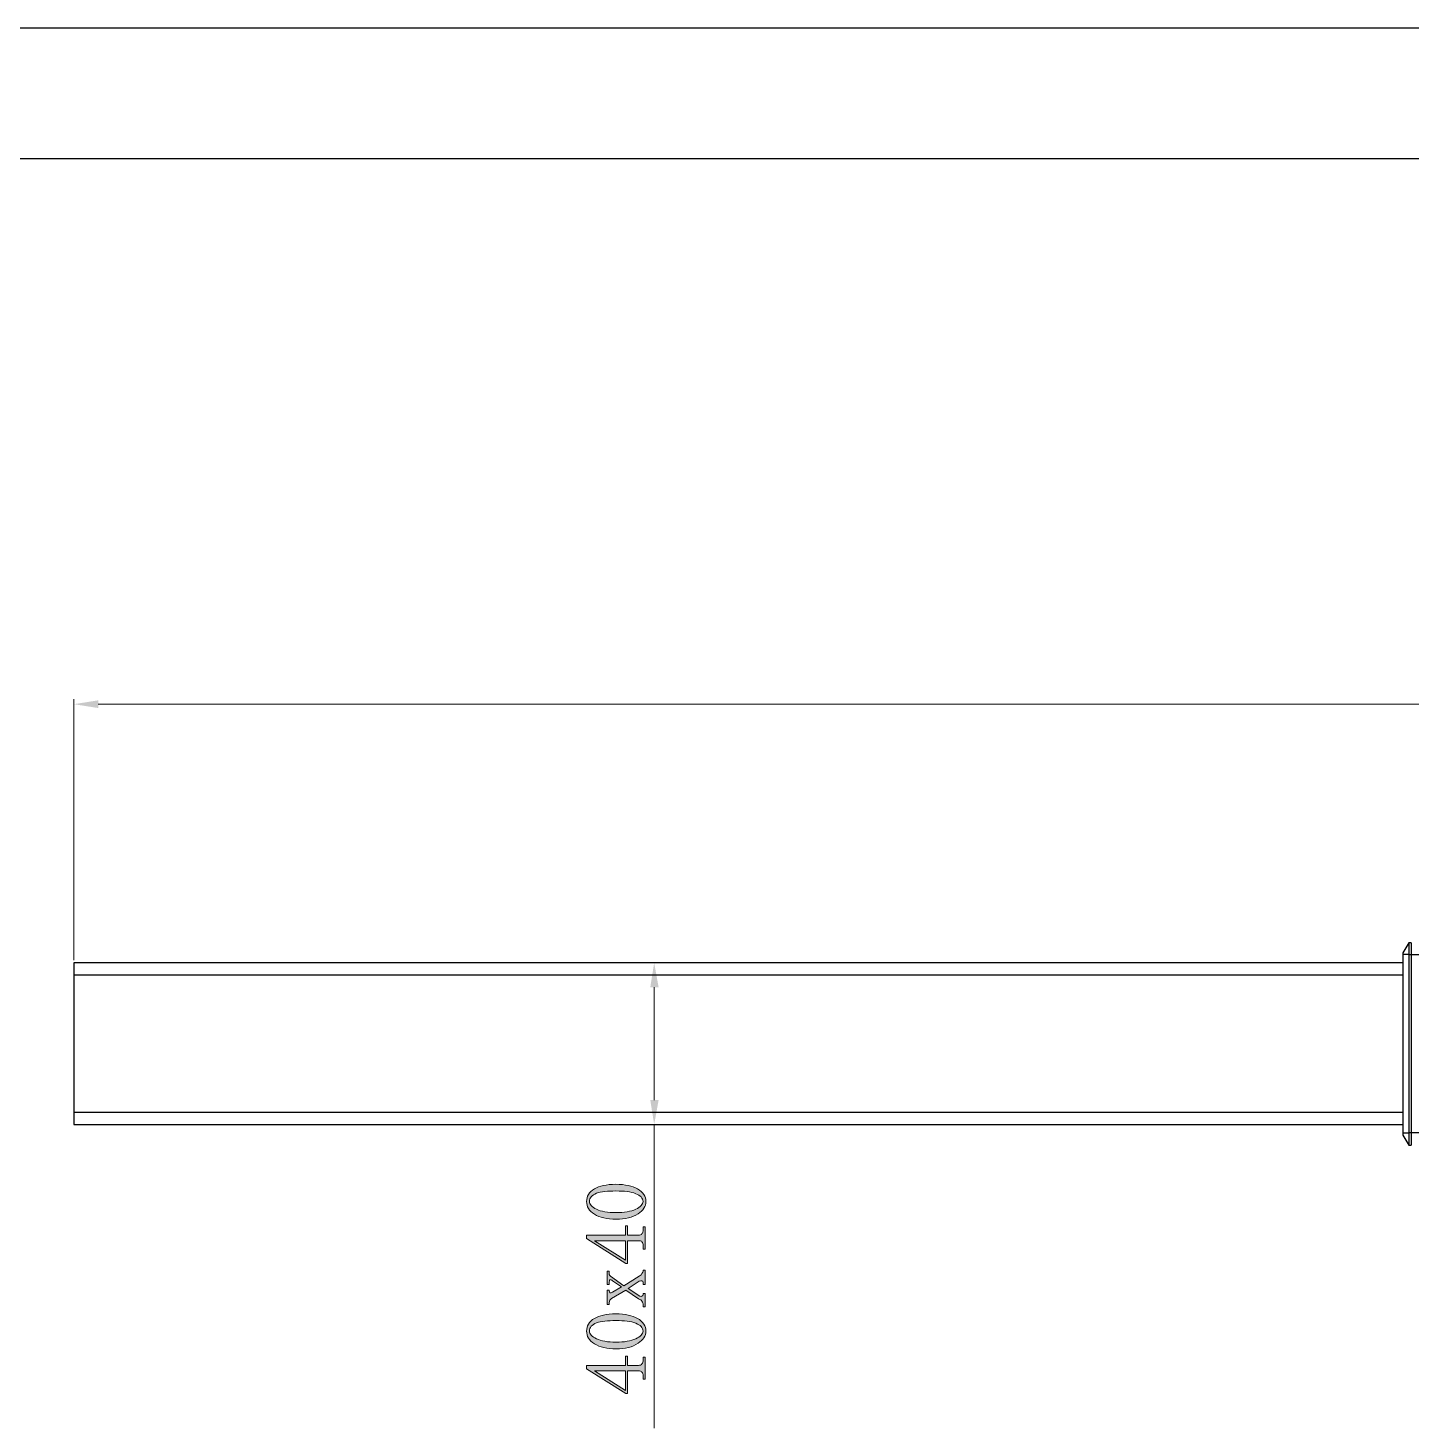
# Model space of a CAD drawing. Header units: millimetres. Extents: x 0 to 297, y 0 to 210.
# Drawn here: x 72.2 to 125, y 156.2 to 209.7 of the extents above; entities that cross this region are included whole.
import ezdxf

# ---------------------------------------------------------------- set-up
doc = ezdxf.new("R2010")
doc.units = ezdxf.units.MM

msp = doc.modelspace()

# ---------------------------------------------------------------- hatches: boundary and pattern name
h = msp.add_hatch(color=7)
h.dxf.hatch_style = 2
h.paths.add_polyline_path([(74.86329, 184.004813), (74.86329, 183.708515), (73.931886, 183.856611)])
h = msp.add_hatch(color=7)
h.dxf.hatch_style = 2
h.paths.add_polyline_path([(95.966386, 173.040515), (96.283886, 173.040515), (96.114588, 173.971813)])
h = msp.add_hatch(color=7)
h.dxf.hatch_style = 2
h.paths.add_polyline_path([(95.966386, 168.722515), (96.283886, 168.722515), (96.114588, 167.791111)])
h = msp.add_hatch(color=7)
edge = h.paths.add_edge_path(flags=0)
edge.add_spline(control_points=[(95.521886, 158.583611), (95.56429, 158.583611), (95.62779, 158.604813), (95.648886, 158.647111), (95.670088, 158.668313), (95.69129, 158.731813), (95.69129, 158.795313), (95.69129, 158.795313), (95.69129, 158.901111), (95.69129, 158.901111), (95.69129, 158.901111), (95.775886, 158.901111), (95.775886, 158.901111), (95.775886, 158.901111), (95.775886, 158.054515), (95.775886, 158.054515), (95.775886, 158.054515), (95.69129, 158.054515), (95.69129, 158.054515), (95.69129, 158.054515), (95.69129, 158.181515), (95.69129, 158.181515), (95.69129, 158.245015), (95.670088, 158.308515), (95.648886, 158.329611), (95.62779, 158.372015), (95.56429, 158.372015), (95.521886, 158.372015), (95.521886, 158.372015), (95.098588, 158.372015), (95.098588, 158.372015), (95.098588, 158.372015), (95.098588, 157.504111), (95.098588, 157.504111), (95.098588, 157.504111), (95.035088, 157.504111), (95.035088, 157.504111), (95.035088, 157.504111), (93.53229, 158.456611), (93.53229, 158.456611), (93.53229, 158.456611), (93.53229, 158.583611), (93.53229, 158.583611), (93.53229, 158.583611), (95.013886, 158.583611), (95.013886, 158.583611), (95.013886, 158.583611), (95.013886, 158.943515), (95.013886, 158.943515), (95.013886, 158.943515), (95.098588, 158.943515), (95.098588, 158.943515), (95.098588, 158.943515), (95.098588, 158.583611), (95.098588, 158.583611), (95.098588, 158.583611), (95.521886, 158.583611), (95.521886, 158.583611)], knot_values=[0, 0, 0, 0, 1, 1, 1, 2, 2, 2, 3, 3, 3, 4, 4, 4, 5, 5, 5, 6, 6, 6, 7, 7, 7, 8, 8, 8, 9, 9, 9, 10, 10, 10, 11, 11, 11, 12, 12, 12, 13, 13, 13, 14, 14, 14, 15, 15, 15, 16, 16, 16, 17, 17, 17, 18, 18, 18, 19, 19, 19, 19], degree=3, periodic=1)
edge = h.paths.add_edge_path(flags=0)
edge.add_spline(control_points=[(93.828588, 158.372015), (93.828588, 158.372015), (95.013886, 157.631111), (95.013886, 157.631111), (95.013886, 157.631111), (95.013886, 158.372015), (95.013886, 158.372015), (95.013886, 158.372015), (93.828588, 158.372015), (93.828588, 158.372015)], knot_values=[0, 0, 0, 0, 1, 1, 1, 2, 2, 2, 3, 3, 3, 3], degree=3, periodic=1)
edge = h.paths.add_edge_path(flags=0)
edge.add_spline(control_points=[(93.638088, 159.896015), (93.638088, 159.790111), (93.72279, 159.684313), (93.91329, 159.599611), (94.082588, 159.515015), (94.336588, 159.472611), (94.654088, 159.472611), (94.971588, 159.472611), (95.225588, 159.515015), (95.416088, 159.599611), (95.585386, 159.684313), (95.69129, 159.790111), (95.69129, 159.896015), (95.69129, 160.023015), (95.585386, 160.128813), (95.416088, 160.192313), (95.225588, 160.277015), (94.971588, 160.298111), (94.654088, 160.298111), (94.336588, 160.298111), (94.082588, 160.277015), (93.91329, 160.213515), (93.72279, 160.128813), (93.638088, 160.044111), (93.638088, 159.896015), (93.638088, 159.896015), (93.638088, 159.896015), (93.638088, 159.896015)], knot_values=[0, 0, 0, 0, 1, 1, 1, 2, 2, 2, 3, 3, 3, 4, 4, 4, 5, 5, 5, 6, 6, 6, 7, 7, 7, 8, 8, 8, 9, 9, 9, 9], degree=3, periodic=1)
edge = h.paths.add_edge_path(flags=0)
edge.add_spline(control_points=[(95.797088, 159.896015), (95.797088, 159.705515), (95.69129, 159.557313), (95.50079, 159.430313), (95.289088, 159.282111), (95.013886, 159.218611), (94.654088, 159.218611), (94.315386, 159.218611), (94.04029, 159.282111), (93.828588, 159.409111), (93.616886, 159.536111), (93.53229, 159.705515), (93.53229, 159.896015), (93.53229, 160.086515), (93.616886, 160.255813), (93.828588, 160.382813), (94.019088, 160.488611), (94.29429, 160.552111), (94.654088, 160.552111), (94.99279, 160.552111), (95.289088, 160.488611), (95.479588, 160.382813), (95.69129, 160.255813), (95.797088, 160.086515), (95.797088, 159.896015), (95.797088, 159.896015), (95.797088, 159.896015), (95.797088, 159.896015)], knot_values=[0, 0, 0, 0, 1, 1, 1, 2, 2, 2, 3, 3, 3, 4, 4, 4, 5, 5, 5, 6, 6, 6, 7, 7, 7, 8, 8, 8, 9, 9, 9, 9], degree=3, periodic=1)
edge = h.paths.add_edge_path(flags=0)
edge.add_spline(control_points=[(94.86579, 161.589313), (94.86579, 161.589313), (94.527088, 161.822111), (94.527088, 161.822111), (94.48479, 161.843313), (94.463588, 161.864515), (94.42129, 161.864515), (94.400088, 161.843313), (94.400088, 161.822111), (94.400088, 161.758611), (94.400088, 161.758611), (94.400088, 161.674015), (94.400088, 161.674015), (94.400088, 161.674015), (94.315386, 161.674015), (94.315386, 161.674015), (94.315386, 161.674015), (94.315386, 162.182015), (94.315386, 162.182015), (94.315386, 162.182015), (94.400088, 162.182015), (94.400088, 162.182015), (94.400088, 162.182015), (94.400088, 162.118515), (94.400088, 162.118515), (94.400088, 162.097313), (94.400088, 162.076111), (94.400088, 162.055015), (94.400088, 162.033813), (94.42129, 162.012611), (94.442386, 161.991515), (94.442386, 161.991515), (94.950386, 161.631611), (94.950386, 161.631611), (94.950386, 161.631611), (95.543088, 161.991515), (95.543088, 161.991515), (95.606588, 162.033813), (95.62779, 162.055015), (95.648886, 162.097313), (95.670088, 162.139611), (95.69129, 162.160813), (95.69129, 162.182015), (95.69129, 162.182015), (95.69129, 162.224313), (95.69129, 162.224313), (95.69129, 162.224313), (95.775886, 162.224313), (95.775886, 162.224313), (95.775886, 162.224313), (95.775886, 161.674015), (95.775886, 161.674015), (95.775886, 161.674015), (95.69129, 161.674015), (95.69129, 161.674015), (95.69129, 161.674015), (95.69129, 161.737515), (95.69129, 161.737515), (95.69129, 161.801015), (95.670088, 161.822111), (95.648886, 161.822111), (95.62779, 161.822111), (95.585386, 161.822111), (95.543088, 161.801015), (95.543088, 161.801015), (95.11979, 161.525813), (95.11979, 161.525813), (95.11979, 161.525813), (95.56429, 161.229515), (95.56429, 161.229515), (95.606588, 161.208313), (95.648886, 161.208313), (95.648886, 161.229515), (95.670088, 161.250611), (95.69129, 161.271813), (95.69129, 161.293015), (95.69129, 161.293015), (95.69129, 161.335313), (95.69129, 161.335313), (95.69129, 161.335313), (95.775886, 161.335313), (95.775886, 161.335313), (95.775886, 161.335313), (95.775886, 160.827313), (95.775886, 160.827313), (95.775886, 160.827313), (95.69129, 160.827313), (95.69129, 160.827313), (95.69129, 160.827313), (95.69129, 160.912015), (95.69129, 160.912015), (95.69129, 160.954313), (95.670088, 160.975515), (95.648886, 161.039015), (95.62779, 161.081313), (95.585386, 161.102515), (95.521886, 161.123611), (95.521886, 161.123611), (95.035088, 161.462313), (95.035088, 161.462313), (95.035088, 161.462313), (94.48479, 161.144813), (94.48479, 161.144813), (94.463588, 161.123611), (94.442386, 161.102515), (94.42129, 161.081313), (94.400088, 161.060111), (94.400088, 161.017813), (94.400088, 160.975515), (94.400088, 160.975515), (94.400088, 160.912015), (94.400088, 160.912015), (94.400088, 160.912015), (94.315386, 160.912015), (94.315386, 160.912015), (94.315386, 160.912015), (94.315386, 161.462313), (94.315386, 161.462313), (94.315386, 161.462313), (94.400088, 161.462313), (94.400088, 161.462313), (94.400088, 161.462313), (94.400088, 161.441111), (94.400088, 161.441111), (94.400088, 161.398813), (94.400088, 161.356515), (94.42129, 161.356515), (94.463588, 161.356515), (94.48479, 161.356515), (94.527088, 161.377611), (94.527088, 161.377611), (94.86579, 161.589313), (94.86579, 161.589313)], knot_values=[0, 0, 0, 0, 1, 1, 1, 2, 2, 2, 3, 3, 3, 4, 4, 4, 5, 5, 5, 6, 6, 6, 7, 7, 7, 8, 8, 8, 9, 9, 9, 10, 10, 10, 11, 11, 11, 12, 12, 12, 13, 13, 13, 14, 14, 14, 15, 15, 15, 16, 16, 16, 17, 17, 17, 18, 18, 18, 19, 19, 19, 20, 20, 20, 21, 21, 21, 22, 22, 22, 23, 23, 23, 24, 24, 24, 25, 25, 25, 26, 26, 26, 27, 27, 27, 28, 28, 28, 29, 29, 29, 30, 30, 30, 31, 31, 31, 32, 32, 32, 33, 33, 33, 34, 34, 34, 35, 35, 35, 36, 36, 36, 37, 37, 37, 38, 38, 38, 39, 39, 39, 40, 40, 40, 41, 41, 41, 42, 42, 42, 43, 43, 43, 44, 44, 44, 44], degree=3, periodic=1)
edge = h.paths.add_edge_path(flags=0)
edge.add_spline(control_points=[(95.521886, 163.557813), (95.56429, 163.557813), (95.62779, 163.579015), (95.648886, 163.621313), (95.670088, 163.642515), (95.69129, 163.706015), (95.69129, 163.769515), (95.69129, 163.769515), (95.69129, 163.875313), (95.69129, 163.875313), (95.69129, 163.875313), (95.775886, 163.875313), (95.775886, 163.875313), (95.775886, 163.875313), (95.775886, 163.028611), (95.775886, 163.028611), (95.775886, 163.028611), (95.69129, 163.028611), (95.69129, 163.028611), (95.69129, 163.028611), (95.69129, 163.155611), (95.69129, 163.155611), (95.69129, 163.219111), (95.670088, 163.282611), (95.648886, 163.303813), (95.62779, 163.346111), (95.56429, 163.346111), (95.521886, 163.346111), (95.521886, 163.346111), (95.098588, 163.346111), (95.098588, 163.346111), (95.098588, 163.346111), (95.098588, 162.478313), (95.098588, 162.478313), (95.098588, 162.478313), (95.035088, 162.478313), (95.035088, 162.478313), (95.035088, 162.478313), (93.53229, 163.430813), (93.53229, 163.430813), (93.53229, 163.430813), (93.53229, 163.557813), (93.53229, 163.557813), (93.53229, 163.557813), (95.013886, 163.557813), (95.013886, 163.557813), (95.013886, 163.557813), (95.013886, 163.917611), (95.013886, 163.917611), (95.013886, 163.917611), (95.098588, 163.917611), (95.098588, 163.917611), (95.098588, 163.917611), (95.098588, 163.557813), (95.098588, 163.557813), (95.098588, 163.557813), (95.521886, 163.557813), (95.521886, 163.557813)], knot_values=[0, 0, 0, 0, 1, 1, 1, 2, 2, 2, 3, 3, 3, 4, 4, 4, 5, 5, 5, 6, 6, 6, 7, 7, 7, 8, 8, 8, 9, 9, 9, 10, 10, 10, 11, 11, 11, 12, 12, 12, 13, 13, 13, 14, 14, 14, 15, 15, 15, 16, 16, 16, 17, 17, 17, 18, 18, 18, 19, 19, 19, 19], degree=3, periodic=1)
edge = h.paths.add_edge_path(flags=0)
edge.add_spline(control_points=[(93.828588, 163.346111), (93.828588, 163.346111), (95.013886, 162.605313), (95.013886, 162.605313), (95.013886, 162.605313), (95.013886, 163.346111), (95.013886, 163.346111), (95.013886, 163.346111), (93.828588, 163.346111), (93.828588, 163.346111)], knot_values=[0, 0, 0, 0, 1, 1, 1, 2, 2, 2, 3, 3, 3, 3], degree=3, periodic=1)
edge = h.paths.add_edge_path(flags=0)
edge.add_spline(control_points=[(93.638088, 164.849015), (93.638088, 164.743111), (93.72279, 164.637313), (93.91329, 164.552611), (94.082588, 164.468015), (94.336588, 164.425611), (94.654088, 164.425611), (94.971588, 164.425611), (95.225588, 164.468015), (95.416088, 164.552611), (95.585386, 164.637313), (95.69129, 164.743111), (95.69129, 164.849015), (95.69129, 164.976015), (95.585386, 165.081813), (95.416088, 165.145313), (95.225588, 165.230015), (94.971588, 165.251111), (94.654088, 165.251111), (94.336588, 165.251111), (94.082588, 165.230015), (93.91329, 165.166515), (93.72279, 165.081813), (93.638088, 164.997111), (93.638088, 164.849015), (93.638088, 164.849015), (93.638088, 164.849015), (93.638088, 164.849015)], knot_values=[0, 0, 0, 0, 1, 1, 1, 2, 2, 2, 3, 3, 3, 4, 4, 4, 5, 5, 5, 6, 6, 6, 7, 7, 7, 8, 8, 8, 9, 9, 9, 9], degree=3, periodic=1)
edge = h.paths.add_edge_path(flags=0)
edge.add_spline(control_points=[(95.797088, 164.849015), (95.797088, 164.658515), (95.69129, 164.510313), (95.50079, 164.383313), (95.289088, 164.235111), (95.013886, 164.171611), (94.654088, 164.171611), (94.315386, 164.171611), (94.04029, 164.235111), (93.828588, 164.362111), (93.616886, 164.489111), (93.53229, 164.658515), (93.53229, 164.849015), (93.53229, 165.039515), (93.616886, 165.208813), (93.828588, 165.335813), (94.019088, 165.441611), (94.29429, 165.505111), (94.654088, 165.505111), (94.99279, 165.505111), (95.289088, 165.441611), (95.479588, 165.335813), (95.69129, 165.208813), (95.797088, 165.039515), (95.797088, 164.849015)], knot_values=[0, 0, 0, 0, 1, 1, 1, 2, 2, 2, 3, 3, 3, 4, 4, 4, 5, 5, 5, 6, 6, 6, 7, 7, 7, 8, 8, 8, 8], degree=3, periodic=1)

# ---------------------------------------------------------------- linework, layer by layer
at = {"color": 7, "lineweight": 30}
for points in [[(296.689604, 209.701111), (0.335104, 209.701111)], [(291.715402, 204.705813), (25.269402, 204.705813)]]:
    msp.add_lwpolyline(points, dxfattribs=at)
at = {"color": 7, "lineweight": 15}
for points in [[(73.931886, 184.047111), (73.931886, 174.077611)], [(74.86329, 183.856611), (260.135088, 183.856611)], [(98.99329, 173.971813), (95.924088, 173.971813)], [(96.114588, 173.040515), (96.114588, 168.722515)], [(98.99329, 167.791111), (95.924088, 167.791111)], [(96.114588, 167.791111), (96.114588, 156.191813)]]:
    msp.add_lwpolyline(points, dxfattribs=at)
at = {"color": 7, "lineweight": 25}
for points in [[(124.964402, 174.733813), (124.731604, 174.352813)], [(125.049104, 174.733813), (124.964402, 174.733813)], [(124.964402, 174.733813), (124.964402, 174.289313)], [(125.049104, 174.733813), (125.049104, 174.289313)], [(124.731886, 173.971813), (73.931886, 173.971813), (73.931886, 173.506111)], [(124.731604, 174.352813), (124.731604, 174.289313)], [(124.964402, 174.289313), (124.731604, 174.289313)], [(124.731604, 174.289313), (124.731604, 167.473611)], [(124.964402, 174.289313), (175.997306, 174.289313)], [(124.964402, 174.289313), (124.964402, 167.473611)], [(125.049104, 174.289313), (125.049104, 167.473611)], [(125.049104, 173.971813), (125.049104, 167.791111)], [(73.931886, 173.506111), (73.931886, 168.256813)], [(73.931886, 173.506111), (124.731886, 173.506111)], [(73.931886, 168.256813), (73.931886, 167.791111)], [(124.731886, 168.256813), (73.931886, 168.256813)], [(73.931886, 167.791111), (124.731886, 167.791111)], [(124.731604, 167.473611), (124.964402, 167.473611)], [(124.731604, 167.473611), (124.731604, 167.389015)], [(124.731604, 167.389015), (124.964402, 167.008015)], [(175.997306, 167.473611), (124.964402, 167.473611)], [(124.964402, 167.473611), (124.964402, 167.008015)], [(124.964402, 167.008015), (125.049104, 167.008015)], [(125.049104, 167.473611), (125.049104, 167.008015)]]:
    msp.add_lwpolyline(points, dxfattribs=at)
at = {"color": 7, "lineweight": 5}
for points in [[(93.828588, 163.346111), (95.013886, 162.605313), (95.013886, 163.346111)], [(93.828588, 158.372015), (95.013886, 157.631111), (95.013886, 158.372015)]]:
    msp.add_lwpolyline(points, close=True, dxfattribs=at)
for points, knots in [([(95.797088, 164.849015), (95.797088, 164.658515), (95.69129, 164.510313), (95.50079, 164.383313), (95.289088, 164.235111), (95.013886, 164.171611), (94.654088, 164.171611), (94.315386, 164.171611), (94.04029, 164.235111), (93.828588, 164.362111), (93.616886, 164.489111), (93.53229, 164.658515), (93.53229, 164.849015), (93.53229, 165.039515), (93.616886, 165.208813), (93.828588, 165.335813), (94.019088, 165.441611), (94.29429, 165.505111), (94.654088, 165.505111), (94.99279, 165.505111), (95.289088, 165.441611), (95.479588, 165.335813), (95.69129, 165.208813), (95.797088, 165.039515), (95.797088, 164.849015), (95.797088, 164.849015), (95.797088, 164.849015), (95.797088, 164.849015)], [0, 0, 0, 0, 1, 1, 1, 2, 2, 2, 3, 3, 3, 4, 4, 4, 5, 5, 5, 6, 6, 6, 7, 7, 7, 8, 8, 8, 9, 9, 9, 9]), ([(93.638088, 164.849015), (93.638088, 164.743111), (93.72279, 164.637313), (93.91329, 164.552611), (94.082588, 164.468015), (94.336588, 164.425611), (94.654088, 164.425611), (94.971588, 164.425611), (95.225588, 164.468015), (95.416088, 164.552611), (95.585386, 164.637313), (95.69129, 164.743111), (95.69129, 164.849015), (95.69129, 164.976015), (95.585386, 165.081813), (95.416088, 165.145313), (95.225588, 165.230015), (94.971588, 165.251111), (94.654088, 165.251111), (94.336588, 165.251111), (94.082588, 165.230015), (93.91329, 165.166515), (93.72279, 165.081813), (93.638088, 164.997111), (93.638088, 164.849015), (93.638088, 164.849015), (93.638088, 164.849015), (93.638088, 164.849015)], [0, 0, 0, 0, 1, 1, 1, 2, 2, 2, 3, 3, 3, 4, 4, 4, 5, 5, 5, 6, 6, 6, 7, 7, 7, 8, 8, 8, 9, 9, 9, 9]), ([(95.521886, 163.557813), (95.56429, 163.557813), (95.62779, 163.579015), (95.648886, 163.621313), (95.670088, 163.642515), (95.69129, 163.706015), (95.69129, 163.769515), (95.69129, 163.769515), (95.69129, 163.875313), (95.69129, 163.875313), (95.69129, 163.875313), (95.775886, 163.875313), (95.775886, 163.875313), (95.775886, 163.875313), (95.775886, 163.028611), (95.775886, 163.028611), (95.775886, 163.028611), (95.69129, 163.028611), (95.69129, 163.028611), (95.69129, 163.028611), (95.69129, 163.155611), (95.69129, 163.155611), (95.69129, 163.219111), (95.670088, 163.282611), (95.648886, 163.303813), (95.62779, 163.346111), (95.56429, 163.346111), (95.521886, 163.346111), (95.521886, 163.346111), (95.098588, 163.346111), (95.098588, 163.346111), (95.098588, 163.346111), (95.098588, 162.478313), (95.098588, 162.478313), (95.098588, 162.478313), (95.035088, 162.478313), (95.035088, 162.478313), (95.035088, 162.478313), (93.53229, 163.430813), (93.53229, 163.430813), (93.53229, 163.430813), (93.53229, 163.557813), (93.53229, 163.557813), (93.53229, 163.557813), (95.013886, 163.557813), (95.013886, 163.557813), (95.013886, 163.557813), (95.013886, 163.917611), (95.013886, 163.917611), (95.013886, 163.917611), (95.098588, 163.917611), (95.098588, 163.917611), (95.098588, 163.917611), (95.098588, 163.557813), (95.098588, 163.557813), (95.098588, 163.557813), (95.521886, 163.557813), (95.521886, 163.557813)], [0, 0, 0, 0, 1, 1, 1, 2, 2, 2, 3, 3, 3, 4, 4, 4, 5, 5, 5, 6, 6, 6, 7, 7, 7, 8, 8, 8, 9, 9, 9, 10, 10, 10, 11, 11, 11, 12, 12, 12, 13, 13, 13, 14, 14, 14, 15, 15, 15, 16, 16, 16, 17, 17, 17, 18, 18, 18, 19, 19, 19, 19]), ([(94.86579, 161.589313), (94.86579, 161.589313), (94.527088, 161.822111), (94.527088, 161.822111), (94.48479, 161.843313), (94.463588, 161.864515), (94.42129, 161.864515), (94.400088, 161.843313), (94.400088, 161.822111), (94.400088, 161.758611), (94.400088, 161.758611), (94.400088, 161.674015), (94.400088, 161.674015), (94.400088, 161.674015), (94.315386, 161.674015), (94.315386, 161.674015), (94.315386, 161.674015), (94.315386, 162.182015), (94.315386, 162.182015), (94.315386, 162.182015), (94.400088, 162.182015), (94.400088, 162.182015), (94.400088, 162.182015), (94.400088, 162.118515), (94.400088, 162.118515), (94.400088, 162.097313), (94.400088, 162.076111), (94.400088, 162.055015), (94.400088, 162.033813), (94.42129, 162.012611), (94.442386, 161.991515), (94.442386, 161.991515), (94.950386, 161.631611), (94.950386, 161.631611), (94.950386, 161.631611), (95.543088, 161.991515), (95.543088, 161.991515), (95.606588, 162.033813), (95.62779, 162.055015), (95.648886, 162.097313), (95.670088, 162.139611), (95.69129, 162.160813), (95.69129, 162.182015), (95.69129, 162.182015), (95.69129, 162.224313), (95.69129, 162.224313), (95.69129, 162.224313), (95.775886, 162.224313), (95.775886, 162.224313), (95.775886, 162.224313), (95.775886, 161.674015), (95.775886, 161.674015), (95.775886, 161.674015), (95.69129, 161.674015), (95.69129, 161.674015), (95.69129, 161.674015), (95.69129, 161.737515), (95.69129, 161.737515), (95.69129, 161.801015), (95.670088, 161.822111), (95.648886, 161.822111), (95.62779, 161.822111), (95.585386, 161.822111), (95.543088, 161.801015), (95.543088, 161.801015), (95.11979, 161.525813), (95.11979, 161.525813), (95.11979, 161.525813), (95.56429, 161.229515), (95.56429, 161.229515), (95.606588, 161.208313), (95.648886, 161.208313), (95.648886, 161.229515), (95.670088, 161.250611), (95.69129, 161.271813), (95.69129, 161.293015), (95.69129, 161.293015), (95.69129, 161.335313), (95.69129, 161.335313), (95.69129, 161.335313), (95.775886, 161.335313), (95.775886, 161.335313), (95.775886, 161.335313), (95.775886, 160.827313), (95.775886, 160.827313), (95.775886, 160.827313), (95.69129, 160.827313), (95.69129, 160.827313), (95.69129, 160.827313), (95.69129, 160.912015), (95.69129, 160.912015), (95.69129, 160.954313), (95.670088, 160.975515), (95.648886, 161.039015), (95.62779, 161.081313), (95.585386, 161.102515), (95.521886, 161.123611), (95.521886, 161.123611), (95.035088, 161.462313), (95.035088, 161.462313), (95.035088, 161.462313), (94.48479, 161.144813), (94.48479, 161.144813), (94.463588, 161.123611), (94.442386, 161.102515), (94.42129, 161.081313), (94.400088, 161.060111), (94.400088, 161.017813), (94.400088, 160.975515), (94.400088, 160.975515), (94.400088, 160.912015), (94.400088, 160.912015), (94.400088, 160.912015), (94.315386, 160.912015), (94.315386, 160.912015), (94.315386, 160.912015), (94.315386, 161.462313), (94.315386, 161.462313), (94.315386, 161.462313), (94.400088, 161.462313), (94.400088, 161.462313), (94.400088, 161.462313), (94.400088, 161.441111), (94.400088, 161.441111), (94.400088, 161.398813), (94.400088, 161.356515), (94.42129, 161.356515), (94.463588, 161.356515), (94.48479, 161.356515), (94.527088, 161.377611), (94.527088, 161.377611), (94.86579, 161.589313), (94.86579, 161.589313)], [0, 0, 0, 0, 1, 1, 1, 2, 2, 2, 3, 3, 3, 4, 4, 4, 5, 5, 5, 6, 6, 6, 7, 7, 7, 8, 8, 8, 9, 9, 9, 10, 10, 10, 11, 11, 11, 12, 12, 12, 13, 13, 13, 14, 14, 14, 15, 15, 15, 16, 16, 16, 17, 17, 17, 18, 18, 18, 19, 19, 19, 20, 20, 20, 21, 21, 21, 22, 22, 22, 23, 23, 23, 24, 24, 24, 25, 25, 25, 26, 26, 26, 27, 27, 27, 28, 28, 28, 29, 29, 29, 30, 30, 30, 31, 31, 31, 32, 32, 32, 33, 33, 33, 34, 34, 34, 35, 35, 35, 36, 36, 36, 37, 37, 37, 38, 38, 38, 39, 39, 39, 40, 40, 40, 41, 41, 41, 42, 42, 42, 43, 43, 43, 44, 44, 44, 44]), ([(95.797088, 159.896015), (95.797088, 159.705515), (95.69129, 159.557313), (95.50079, 159.430313), (95.289088, 159.282111), (95.013886, 159.218611), (94.654088, 159.218611), (94.315386, 159.218611), (94.04029, 159.282111), (93.828588, 159.409111), (93.616886, 159.536111), (93.53229, 159.705515), (93.53229, 159.896015), (93.53229, 160.086515), (93.616886, 160.255813), (93.828588, 160.382813), (94.019088, 160.488611), (94.29429, 160.552111), (94.654088, 160.552111), (94.99279, 160.552111), (95.289088, 160.488611), (95.479588, 160.382813), (95.69129, 160.255813), (95.797088, 160.086515), (95.797088, 159.896015), (95.797088, 159.896015), (95.797088, 159.896015), (95.797088, 159.896015)], [0, 0, 0, 0, 1, 1, 1, 2, 2, 2, 3, 3, 3, 4, 4, 4, 5, 5, 5, 6, 6, 6, 7, 7, 7, 8, 8, 8, 9, 9, 9, 9]), ([(93.638088, 159.896015), (93.638088, 159.790111), (93.72279, 159.684313), (93.91329, 159.599611), (94.082588, 159.515015), (94.336588, 159.472611), (94.654088, 159.472611), (94.971588, 159.472611), (95.225588, 159.515015), (95.416088, 159.599611), (95.585386, 159.684313), (95.69129, 159.790111), (95.69129, 159.896015), (95.69129, 160.023015), (95.585386, 160.128813), (95.416088, 160.192313), (95.225588, 160.277015), (94.971588, 160.298111), (94.654088, 160.298111), (94.336588, 160.298111), (94.082588, 160.277015), (93.91329, 160.213515), (93.72279, 160.128813), (93.638088, 160.044111), (93.638088, 159.896015), (93.638088, 159.896015), (93.638088, 159.896015), (93.638088, 159.896015)], [0, 0, 0, 0, 1, 1, 1, 2, 2, 2, 3, 3, 3, 4, 4, 4, 5, 5, 5, 6, 6, 6, 7, 7, 7, 8, 8, 8, 9, 9, 9, 9]), ([(95.521886, 158.583611), (95.56429, 158.583611), (95.62779, 158.604813), (95.648886, 158.647111), (95.670088, 158.668313), (95.69129, 158.731813), (95.69129, 158.795313), (95.69129, 158.795313), (95.69129, 158.901111), (95.69129, 158.901111), (95.69129, 158.901111), (95.775886, 158.901111), (95.775886, 158.901111), (95.775886, 158.901111), (95.775886, 158.054515), (95.775886, 158.054515), (95.775886, 158.054515), (95.69129, 158.054515), (95.69129, 158.054515), (95.69129, 158.054515), (95.69129, 158.181515), (95.69129, 158.181515), (95.69129, 158.245015), (95.670088, 158.308515), (95.648886, 158.329611), (95.62779, 158.372015), (95.56429, 158.372015), (95.521886, 158.372015), (95.521886, 158.372015), (95.098588, 158.372015), (95.098588, 158.372015), (95.098588, 158.372015), (95.098588, 157.504111), (95.098588, 157.504111), (95.098588, 157.504111), (95.035088, 157.504111), (95.035088, 157.504111), (95.035088, 157.504111), (93.53229, 158.456611), (93.53229, 158.456611), (93.53229, 158.456611), (93.53229, 158.583611), (93.53229, 158.583611), (93.53229, 158.583611), (95.013886, 158.583611), (95.013886, 158.583611), (95.013886, 158.583611), (95.013886, 158.943515), (95.013886, 158.943515), (95.013886, 158.943515), (95.098588, 158.943515), (95.098588, 158.943515), (95.098588, 158.943515), (95.098588, 158.583611), (95.098588, 158.583611), (95.098588, 158.583611), (95.521886, 158.583611), (95.521886, 158.583611)], [0, 0, 0, 0, 1, 1, 1, 2, 2, 2, 3, 3, 3, 4, 4, 4, 5, 5, 5, 6, 6, 6, 7, 7, 7, 8, 8, 8, 9, 9, 9, 10, 10, 10, 11, 11, 11, 12, 12, 12, 13, 13, 13, 14, 14, 14, 15, 15, 15, 16, 16, 16, 17, 17, 17, 18, 18, 18, 19, 19, 19, 19])]:
    msp.add_open_spline(points, degree=3, knots=knots, dxfattribs=at)

doc.saveas('drawing.dxf')
